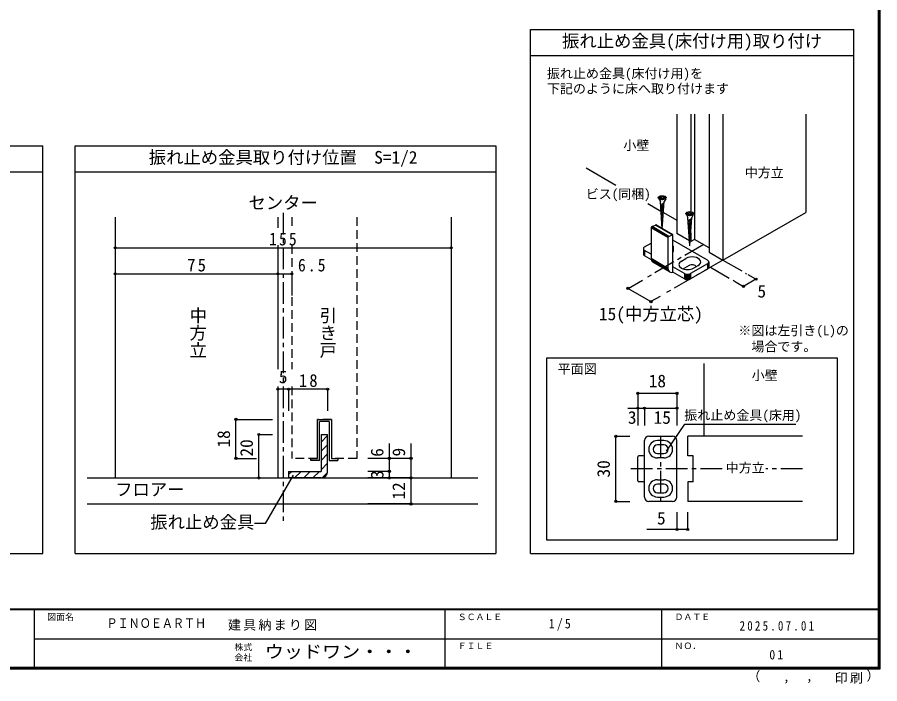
# Model space of a CAD drawing. Units: millimetres at full size, sheet at 1:5, with parts at other scales. Extents: x -973 to 977, y -718 to 696.
# Drawn here: x -18 to 977, y -718 to 51 of the extents above; entities that cross this region are included whole.
import ezdxf
from ezdxf.enums import TextEntityAlignment as Align

# ---------------------------------------------------------------- set-up
doc = ezdxf.new("R2010")
doc.units = ezdxf.units.MM
doc.header["$LTSCALE"] = 5
doc.header["$PDMODE"] = 32
doc.header["$PDSIZE"] = 2.5
doc.linetypes.add('CHAIN1', pattern=[8, 5, -1, 1, -1])
doc.linetypes.add('DASHED2', pattern=[3, 2, -1])
for name, color, linetype in [('0-6_扉', 2, 'Continuous'), ('0-7_金物', 7, 'Continuous'), ('0-A_文字', 7, 'Continuous'), ('0-B_寸法', 7, 'Continuous'), ('1-1_通り芯', 4, 'CHAIN1'), ('1-3_仕上げ', 2, 'Continuous'), ('1-4_枠', 3, 'Continuous'), ('1-6_扉', 7, 'DASHED2'), ('1-7_金物', 7, 'Continuous'), ('1-A_文字', 7, 'Continuous'), ('1-B_寸法', 7, 'Continuous'), ('F-1_枠', 6, 'Continuous'), ('F-A_文字', 7, 'Continuous')]:
    doc.layers.add(name, color=color, linetype=linetype)
doc.styles.add('@ＭＳ ゴシック', font='')
doc.styles.add('ＭＳ ゴシック', font='')
doc.styles.get('@ＭＳ ゴシック').set_extended_font_data('@MS Gothic')
doc.styles.get('ＭＳ ゴシック').set_extended_font_data('MS Gothic')

msp = doc.modelspace()

# ---------------------------------------------------------------- linework, layer by layer
at = {"layer": '0-6_扉'}
for p, q in [((742.758, -60.971), (742.758, -198.71)), ((758.668, -60.971), (758.668, -173.427)), ((763.087, -60.971), (763.087, -205.344)), ((779.881, -60.971), (779.881, -220.143)), ((795.791, -60.971), (795.791, -229.329)), ((891.25, -60.971), (891.25, -174.215)), ((757.255, -207.08), (742.758, -198.71)), ((758.668, -197.994), (758.668, -207.895)), ((758.668, -207.895), (757.98, -207.498)), ((763.087, -205.344), (758.668, -207.895)), ((779.881, -215.04), (763.087, -205.344))]:
    msp.add_line(p, q, dxfattribs=at)
at = {"layer": '0-6_扉', "color": 7}
for p, q in [((638.034, -122.938), (672.327, -142.737)), ((709.366, -164.122), (724.381, -172.791)), ((727.137, -174.382), (742.758, -183.401))]:
    msp.add_line(p, q, dxfattribs=at)
at = {"layer": '0-6_扉'}
msp.add_lwpolyline([(779.881, -220.143), (795.791, -229.329), (891.25, -174.215)], dxfattribs=at)
at = {"layer": '0-7_金物'}
for p, q in [((721.827, -158.608), (723.651, -161.767)), ((721.932, -156.836), (725.295, -156.836)), ((721.932, -156.836), (721.932, -157.87)), ((721.932, -157.87), (725.295, -157.87)), ((725.295, -156.836), (725.295, -155.32)), ((725.295, -155.32), (726.329, -155.32)), ((725.295, -159.386), (725.295, -157.87)), ((726.329, -156.836), (726.329, -155.32)), ((726.329, -156.836), (729.692, -156.836)), ((729.797, -158.608), (727.973, -161.767)), ((729.692, -157.87), (729.692, -156.836)), ((725.725, -193.07), (723.651, -161.767)), ((727.868, -163.342), (723.904, -165.586)), ((727.761, -164.97), (724.004, -167.097)), ((727.653, -166.598), (724.104, -168.607)), ((727.545, -168.226), (724.204, -170.118)), ((725.295, -159.386), (726.329, -159.386)), ((725.892, -193.17), (727.973, -161.767)), ((727.437, -169.854), (724.304, -171.628)), ((727.329, -171.483), (724.404, -173.138)), ((727.221, -173.111), (724.504, -174.649)), ((727.113, -174.739), (724.604, -176.159)), ((727.006, -176.367), (724.704, -177.67)), ((726.898, -177.995), (724.804, -179.18)), ((753.646, -176.979), (755.471, -180.139)), ((753.752, -175.207), (757.115, -175.207)), ((753.752, -175.207), (753.752, -176.241)), ((753.752, -176.241), (757.115, -176.241)), ((757.115, -175.207), (757.115, -173.691)), ((757.115, -173.691), (758.149, -173.691)), ((757.115, -177.757), (757.115, -176.241)), ((757.115, -177.757), (758.149, -177.757)), ((758.149, -175.207), (758.149, -173.691)), ((758.149, -175.207), (761.512, -175.207)), ((761.617, -176.979), (759.793, -180.139)), ((761.512, -176.241), (761.512, -175.207)), ((714.115, -190.412), (717.945, -188.805)), ((737.229, -200.295), (717.945, -188.805)), ((737.476, -200.228), (718.193, -188.737)), ((737.707, -200.239), (718.424, -188.749)), ((737.906, -200.328), (718.622, -188.838)), ((726.79, -179.623), (724.904, -180.691)), ((726.682, -181.251), (725.005, -182.201)), ((726.574, -182.879), (725.105, -183.711)), ((726.466, -184.508), (725.205, -185.222)), ((726.358, -186.136), (725.305, -186.732)), ((726.25, -187.764), (725.405, -188.243)), ((757.632, -212.757), (755.471, -180.139)), ((759.688, -181.713), (755.724, -183.958)), ((759.58, -183.341), (755.824, -185.468)), ((759.473, -184.969), (755.924, -186.978)), ((759.365, -186.597), (756.024, -188.489)), ((759.257, -188.226), (756.124, -189.999)), ((757.632, -212.757), (759.793, -180.139)), ((732.441, -203.386), (713.157, -191.896)), ((713.157, -191.896), (713.157, -227.619)), ((732.473, -203.093), (713.19, -191.602)), ((732.569, -202.791), (713.285, -191.301)), ((732.721, -202.503), (713.438, -191.013)), ((732.92, -202.248), (713.636, -190.757)), ((733.151, -202.043), (713.867, -190.552)), ((733.398, -201.902), (714.115, -190.412)), ((726.143, -189.392), (725.505, -189.753)), ((726.035, -191.02), (725.605, -191.263)), ((759.149, -189.854), (756.224, -191.51)), ((759.041, -191.482), (756.324, -193.02)), ((758.933, -193.11), (756.424, -194.53)), ((758.825, -194.738), (756.524, -196.041)), ((758.717, -196.366), (756.624, -197.551)), ((758.61, -197.994), (756.724, -199.062)), ((732.441, -203.386), (732.441, -239.11)), ((733.398, -201.902), (737.229, -200.295)), ((738.186, -243.195), (738.186, -200.976)), ((777.961, -229.416), (738.186, -206.452)), ((758.502, -199.623), (756.824, -200.572)), ((758.394, -201.251), (756.924, -202.083)), ((758.286, -202.879), (757.024, -203.593)), ((758.178, -204.507), (757.125, -205.103)), ((758.07, -206.135), (757.225, -206.614)), ((757.962, -207.763), (757.325, -208.124)), ((704.018, -216.148), (704.018, -222.272)), ((704.188, -216.895), (704.188, -223.019)), ((704.688, -217.592), (704.688, -223.715)), ((705.482, -214.107), (713.157, -209.676)), ((713.157, -222.621), (705.482, -218.19)), ((705.482, -218.19), (705.482, -224.313)), ((738.463, -213.086), (738.463, -219.21)), ((757.855, -209.391), (757.425, -209.635)), ((713.261, -228.804), (705.482, -224.313)), ((732.441, -239.11), (713.157, -227.619)), ((747.909, -230.437), (753.212, -227.375)), ((732.637, -240.709), (713.353, -229.218)), ((733.211, -242.035), (713.927, -230.544)), ((734.124, -242.997), (714.84, -231.506)), ((751.444, -244.726), (738.186, -237.071)), ((756.748, -235.54), (751.444, -238.602)), ((777.961, -233.499), (758.515, -244.726)), ((762.051, -238.602), (767.354, -235.54)), ((777.961, -233.499), (777.961, -239.623)), ((778.755, -232.901), (778.755, -239.025)), ((779.255, -232.205), (779.255, -238.329)), ((779.425, -231.458), (779.425, -237.581)), ((751.444, -250.849), (738.186, -243.195)), ((751.444, -244.726), (751.444, -250.849)), ((752.48, -245.184), (752.48, -251.308)), ((753.686, -245.473), (753.686, -251.597)), ((754.98, -245.571), (754.98, -251.695)), ((756.274, -245.473), (756.274, -251.597)), ((757.48, -245.184), (757.48, -251.308)), ((777.961, -239.623), (758.515, -250.849)), ((758.515, -244.726), (758.515, -250.849)), ((592.791, -342.079), (927.65, -342.079)), ((592.791, -552.197), (592.791, -342.079)), ((927.65, -342.079), (927.65, -552.197)), ((927.65, -552.197), (592.791, -552.197))]:
    msp.add_line(p, q, dxfattribs=at)
for points in [[(726.329, -159.386), (726.329, -157.87), (729.692, -157.87)], [(758.149, -177.757), (758.149, -176.241), (761.512, -176.241)]]:
    msp.add_lwpolyline(points, dxfattribs=at)
for centre in [(725.812, -157.353), (757.632, -175.724)]:
    msp.add_ellipse(centre, major_axis=(4.71, 0), ratio=0.5, dxfattribs=at)
for centre, major_axis, ratio, start_param, end_param in [((717.945, -189.887), (0.64, 1.074), 0.663414, 6.2296055, 7.0150037), ((714.115, -191.494), (0.64, 1.074), 0.663414, 0.7318184, 2.3026147), ((733.398, -202.985), (0.64, 1.074), 0.663414, 0.7318184, 2.3026147), ((737.229, -201.378), (0.64, 1.074), 0.663414, 5.4442074, 7.0150037), ((709.018, -216.148), (-5, 0), 0.57735, 5.4977871, 7.0685835), ((728.463, -213.086), (10, 0), 0.57735, 6.047146, 6.5192246), ((728.463, -219.21), (10, 0), 0.57735, 6.047146, 6.5192246), ((709.018, -222.272), (-5, 0), 0.57735, 6.2831853, 7.0685835), ((718.903, -225.209), (3.839, 6.443), 0.663414, 2.3026147, 3.0880129), ((760.283, -231.458), (10, 0), 0.57735, 5.4977871, 8.6393798), ((754.98, -234.52), (10, 0), 0.57735, 2.3561945, 5.4977871), ((754.98, -240.643), (5, 0), 0.57735, 2.3561945, 2.7802255), ((760.283, -237.581), (5, 0), 0.57735, 0.2617994, 2.3561945), ((774.425, -231.458), (-5, 0), 0.57735, 2.3561945, 3.9269908), ((774.425, -237.581), (-5, 0), 0.57735, 2.3561945, 3.1415927), ((738.186, -236.7), (3.839, 6.443), 0.663414, 2.3026147, 3.873411), ((754.98, -242.684), (-5, 0), 0.57735, 0.7853982, 2.3561945), ((754.98, -248.808), (-5, 0), 0.57735, 0.7853982, 2.3561945)]:
    msp.add_ellipse(centre, major_axis=major_axis, ratio=ratio, start_param=start_param, end_param=end_param, dxfattribs=at)
at = {"layer": '0-A_文字', "color": 3}
for p, q in [((573.927, 36.633), (946.639, 36.633)), ((573.927, -567.5), (573.927, 36.633)), ((946.639, -567.5), (946.639, 36.633)), ((573.927, 6.633), (946.639, 6.633)), ((533.927, -97.5), (533.927, -567.5)), ((48.983, -127.5), (533.927, -127.5)), ((48.983, -567.5), (533.927, -567.5)), ((573.927, -567.5), (946.639, -567.5))]:
    msp.add_line(p, q, dxfattribs=at)
at = {"layer": '0-A_文字', "color": 4}
for p, q in [((730.648, -449.741), (751.872, -418.374)), ((751.872, -418.374), (879.86, -418.374))]:
    msp.add_line(p, q, dxfattribs=at)
at = {"layer": '0-A_文字', "color": 3}
msp.add_lwpolyline([(48.983, -567.5), (48.983, -97.5), (533.927, -97.5)], dxfattribs=at)
at = {"layer": '0-B_寸法', "color": 3}
for p, q in [((-508.596, -97.5), (11.483, -97.5)), ((-508.596, -127.5), (11.483, -127.5))]:
    msp.add_line(p, q, dxfattribs=at)
at = {"layer": '0-B_寸法', "color": 4, "linetype": 'CHAIN1'}
for p, q in [((773.694, -211.468), (705.123, -251.057)), ((795.791, -229.329), (726.326, -269.434)), ((781.496, -237.581), (810.893, -254.554)), ((795.791, -229.329), (822.897, -244.978))]:
    msp.add_line(p, q, dxfattribs=at)
at = {"layer": '0-B_寸法', "color": 4}
for p, q in [((833.828, -251.289), (824.857, -246.11)), ((686.339, -261.902), (702.982, -252.293)), ((810.893, -254.554), (819.534, -259.542)), ((833.828, -251.289), (819.534, -259.542)), ((686.339, -261.902), (712.855, -277.211)), ((723.313, -271.174), (712.855, -277.211))]:
    msp.add_line(p, q, dxfattribs=at)
at = {"layer": '0-B_寸法', "color": 3}
msp.add_lwpolyline([(-508.596, -567.5), (11.483, -567.5), (11.483, -97.5)], dxfattribs=at)
at = {"layer": '0-B_寸法'}
for p in [(819.534, -259.542), (833.828, -251.289), (686.339, -261.902), (712.855, -277.211)]:
    msp.add_point(p, dxfattribs=at)
at = {"layer": '1-1_通り芯'}
msp.add_line((288.693, -174.852), (288.693, -532.789), dxfattribs=at)
at = {"layer": '1-3_仕上げ'}
for p, q in [((773.991, -432.479), (773.991, -348.529)), ((62.687, -480.443), (513.181, -480.443)), ((62.687, -510.443), (513.181, -510.443))]:
    msp.add_line(p, q, dxfattribs=at)
at = {"layer": '1-4_枠'}
for p, q in [((94.943, -179.652), (94.943, -480.443)), ((282.443, -179.652), (282.443, -192.081)), ((482.443, -179.652), (482.443, -480.443)), ((282.443, -212.081), (282.443, -355.167)), ((282.443, -375.167), (282.443, -480.443)), ((755.241, -454.979), (755.241, -432.479)), ((887.741, -432.479), (755.241, -432.479)), ((755.241, -484.979), (755.241, -507.479)), ((761.491, -484.979), (755.241, -484.979)), ((887.741, -507.479), (755.241, -507.479))]:
    msp.add_line(p, q, dxfattribs=at)
at = {"layer": '1-4_枠', "color": 4, "linetype": 'CHAIN1'}
for p, q in [((723.991, -432.479), (723.991, -507.479)), ((794.776, -469.979), (688.537, -469.979)), ((887.741, -469.979), (845.331, -469.979))]:
    msp.add_line(p, q, dxfattribs=at)
at = {"layer": '1-4_枠'}
msp.add_lwpolyline([(761.491, -484.979), (761.491, -454.979), (755.241, -454.979)], dxfattribs=at)
at = {"layer": '1-6_扉'}
for p, q in [((298.693, -179.652), (298.693, -192.081)), ((373.693, -179.652), (373.693, -457.943)), ((298.693, -212.081), (298.693, -355.167)), ((298.693, -375.167), (298.693, -457.943)), ((328.068, -457.943), (328.068, -412.943)), ((344.318, -412.943), (328.068, -412.943)), ((344.318, -412.943), (344.318, -457.943)), ((328.068, -457.943), (298.693, -457.943)), ((373.693, -457.943), (344.319, -457.943))]:
    msp.add_line(p, q, dxfattribs=at)
at = {"layer": '1-7_金物'}
for p, q in [((328.069, -457.943), (328.069, -412.943)), ((328.069, -412.943), (344.319, -412.943)), ((330.569, -460.443), (330.569, -415.443)), ((341.819, -415.443), (330.569, -415.443)), ((341.819, -415.443), (341.819, -460.443)), ((344.319, -412.943), (344.319, -457.943)), ((705.241, -502.479), (705.241, -437.479)), ((710.241, -432.479), (737.741, -432.479)), ((727.741, -437.479), (720.241, -437.479)), ((742.741, -502.479), (742.741, -437.479)), ((727.741, -442.479), (720.241, -442.479)), ((697.741, -483.729), (697.741, -456.229)), ((703.991, -454.979), (698.991, -454.979)), ((720.241, -452.479), (727.741, -452.479)), ((727.741, -457.479), (720.241, -457.479)), ((320.569, -457.943), (328.069, -457.943)), ((320.569, -460.443), (320.569, -457.943)), ((330.569, -460.443), (320.569, -460.443)), ((341.819, -460.443), (351.819, -460.443)), ((344.319, -457.943), (351.819, -457.943)), ((351.819, -457.943), (351.819, -460.443)), ((703.991, -484.979), (698.991, -484.979)), ((720.241, -482.479), (727.741, -482.479)), ((727.741, -487.479), (720.241, -487.479)), ((720.241, -497.479), (727.741, -497.479)), ((720.241, -502.479), (727.741, -502.479)), ((737.741, -507.479), (710.241, -507.479))]:
    msp.add_line(p, q, dxfattribs=at)
at = {"layer": '1-7_金物', "color": 3}
for p, q in [((332.444, -430.443), (339.944, -430.443)), ((332.444, -430.443), (332.444, -472.943)), ((339.944, -472.943), (339.944, -430.443)), ((294.944, -472.943), (294.944, -480.443)), ((294.944, -472.943), (332.444, -472.943)), ((332.444, -480.443), (294.944, -480.443))]:
    msp.add_line(p, q, dxfattribs=at)
at = {"layer": '1-7_金物', "color": 4}
for p, q in [((332.444, -439.149), (339.944, -431.649)), ((332.444, -449.755), (339.944, -442.255)), ((332.444, -460.362), (339.944, -452.862)), ((332.444, -470.968), (339.944, -463.468)), ((294.944, -476.649), (298.649, -472.943)), ((301.756, -480.443), (309.256, -472.943)), ((312.363, -480.443), (319.863, -472.943)), ((322.969, -480.443), (330.469, -472.943)), ((333.678, -480.341), (339.844, -474.175))]:
    msp.add_line(p, q, dxfattribs=at)
at = {"layer": '1-7_金物'}
for centre, radius, start, end in [((710.241, -437.479), 5, 90, 180), ((720.241, -447.479), 10, 90, 270), ((727.741, -447.479), 10, 270, 90), ((737.741, -437.479), 5, 0, 90), ((720.241, -447.479), 5, 90, 270), ((727.741, -447.479), 5, 270, 90), ((698.991, -456.229), 1.25, 90, 180), ((703.991, -456.229), 1.25, 0, 90), ((698.991, -483.729), 1.25, 180, 270), ((703.991, -483.729), 1.25, 270, 0), ((720.241, -492.479), 10, 90, 270), ((727.741, -492.479), 10, 270, 90), ((720.241, -492.479), 5, 90, 270), ((727.741, -492.479), 5, 270, 90), ((710.241, -502.479), 5, 180, 270), ((737.741, -502.479), 5, 270, 0)]:
    msp.add_arc(centre, radius, start, end, dxfattribs=at)
at = {"layer": '1-7_金物', "color": 3}
msp.add_arc((332.444, -472.943), 7.5, 270, 0, dxfattribs=at)
at = {"layer": '1-A_文字'}
for p, q in [((300.243, -477.231), (267.951, -533.162)), ((267.951, -533.162), (255.451, -533.162))]:
    msp.add_line(p, q, dxfattribs=at)
at = {"layer": '1-B_寸法', "color": 4}
for p, q in [((94.943, -215.081), (482.443, -215.081)), ((94.943, -245.081), (94.943, -270.081)), ((94.943, -245.081), (282.443, -245.081)), ((282.443, -245.081), (298.693, -245.081)), ((282.443, -245.081), (282.443, -270.081)), ((298.693, -245.081), (298.693, -270.081)), ((294.944, -378.167), (282.443, -378.167)), ((282.443, -378.167), (282.443, -403.167)), ((339.944, -378.167), (294.944, -378.167)), ((294.944, -378.167), (294.944, -403.167)), ((339.944, -378.167), (339.944, -403.167)), ((697.741, -382.871), (742.741, -382.871)), ((697.741, -382.871), (697.741, -399.979)), ((742.741, -382.871), (742.741, -399.979)), ((686.176, -399.979), (705.241, -399.979)), ((697.741, -399.979), (697.741, -419.979)), ((705.241, -399.979), (705.241, -419.979)), ((705.241, -399.979), (742.741, -399.979)), ((742.741, -399.979), (742.741, -419.979)), ((234.247, -412.943), (276.193, -412.943)), ((234.247, -457.943), (234.247, -412.943)), ((260.664, -480.443), (260.664, -430.443)), ((260.664, -430.443), (276.193, -430.443)), ((672.358, -432.479), (688.537, -432.479)), ((672.358, -507.479), (672.358, -432.479)), ((411.193, -472.943), (411.193, -440.616)), ((436.193, -480.443), (436.193, -440.616)), ((234.247, -457.943), (258.027, -457.943)), ((436.193, -457.943), (386.193, -457.943)), ((411.193, -472.943), (386.193, -472.943)), ((411.193, -480.443), (411.193, -472.943)), ((260.664, -480.443), (276.193, -480.443)), ((436.193, -480.443), (386.193, -480.443)), ((436.193, -510.443), (436.193, -480.443)), ((436.193, -510.443), (386.193, -510.443)), ((672.358, -507.479), (688.537, -507.479)), ((742.741, -519.979), (742.741, -539.995)), ((755.241, -539.995), (755.241, -519.979)), ((755.241, -539.995), (707.863, -539.995))]:
    msp.add_line(p, q, dxfattribs=at)
at = {"layer": '1-B_寸法'}
for p in [(94.943, -215.081), (482.443, -215.081), (94.943, -245.081), (282.443, -245.081), (298.693, -245.081), (282.443, -378.167), (294.944, -378.167), (339.944, -378.167), (697.741, -382.871), (742.741, -382.871), (697.741, -399.979), (705.241, -399.979), (742.741, -399.979), (234.247, -412.943), (260.664, -430.443), (672.358, -432.479), (234.247, -457.943), (411.193, -457.943), (436.193, -457.943), (411.193, -472.943), (260.664, -480.443), (411.193, -480.443), (436.193, -480.443), (672.358, -507.479), (436.193, -510.443), (742.741, -539.995), (755.241, -539.995)]:
    msp.add_point(p, dxfattribs=at)
at = {"layer": 'F-1_枠'}
for p, q in [((974.986, 695.833), (974.986, -700.833)), ((975.82, 695.833), (975.82, -700.833)), ((976.653, 695.833), (976.653, -700.833)), ((976.653, -631.667), (-973.347, -631.667)), ((976.653, -632.5), (-973.347, -632.5)), ((1.653, -632.5), (1.653, -699.167)), ((474.986, -632.5), (474.986, -699.167)), ((724.986, -632.5), (724.986, -699.167)), ((1.653, -665.833), (974.986, -665.834)), ((976.653, -699.167), (-973.347, -699.167)), ((976.653, -700), (-973.347, -700)), ((976.653, -700.833), (-973.347, -700.833))]:
    msp.add_line(p, q, dxfattribs=at)

# ---------------------------------------------------------------- texts
at = {"layer": '0-A_文字', "style": 'ＭＳ ゴシック'}
for s, height, p in [('振れ止め金具(床付け用)取り付け', 14.66, (610.283, 11.633)), ('振れ止め金具(床付け用)を', 11, (592.836, -22.826)), ('下記のように床へ取り付けます', 11, (592.836, -40.362)), ('小壁', 11, (680.945, -105.743)), ('振れ止め金具取り付け位置\u3000S=1/2', 14.66, (133.693, -122.5)), ('中方立', 11, (821.02, -137.19)), ('平面図', 11, (605.233, -363.556)), ('小壁', 11, (828.991, -370.987)), ('中方立', 11, (798.991, -477.479))]:
    msp.add_text(s, height=height, dxfattribs=at).set_placement(p, align=Align.BOTTOM_LEFT)
at = {"layer": '0-B_寸法', "style": 'ＭＳ ゴシック'}
for s, height, p in [('ビス(同梱)', 11, (637.559, -161.867)), ('5', 14.66, (835.599, -276.859)), ('15(中方立芯)', 14.66, (652.855, -303.072)), ('※図は左引き(L)の', 11, (813.589, -319.218)), ('\u3000場合です。', 11, (813.589, -337.799))]:
    msp.add_text(s, height=height, dxfattribs=at).set_placement(p, align=Align.BOTTOM_LEFT)
at = {"layer": '1-A_文字', "style": 'ＭＳ ゴシック'}
for s, height, p in [('センター', 14.66, (248.693, -174.852)), ('振れ止め金具(床用)', 11, (751.277, -416.875)), ('フロアー', 14.66, (94.943, -505.443)), ('振れ止め金具', 14.66, (135.451, -543.162))]:
    msp.add_text(s, height=height, dxfattribs=at).set_placement(p, align=Align.BOTTOM_LEFT)
at = {"layer": '1-A_文字', "style": '@ＭＳ ゴシック'}
for s, p in [('中方立', (178.693, -283.011)), ('引き戸', (328.693, -283.011))]:
    msp.add_text(s, height=14.66, rotation=270, dxfattribs=at).set_placement(p, align=Align.BOTTOM_LEFT)
at = {"layer": '1-B_寸法', "style": 'ＭＳ ゴシック'}
for s, p in [('5', (283.693, -375.667)), ('18', (710.241, -380.371)), ('3', (686.176, -422.479)), ('15', (715.866, -422.479)), ('5', (719.773, -538.607))]:
    msp.add_text(s, height=14.66, dxfattribs=at).set_placement(p, align=Align.BOTTOM_LEFT)
for s, p in [('18', (231.747, -445.443)), ('20', (258.164, -455.843)), ('6', (408.693, -456.099)), ('9', (433.693, -455.741)), ('30', (669.858, -479.979)), ('3', (408.693, -481.693)), ('12', (433.693, -505.443))]:
    msp.add_text(s, height=14.66, rotation=90, dxfattribs=at).set_placement(p, align=Align.BOTTOM_LEFT)
at = {"layer": '1-B_寸法', "char_height": 14.66, "attachment_point": 7, "style": 'ＭＳ ゴシック'}
for s, insert in [('\\T1.27;\\W0.9;155', (272.443, -212.581)), ('\\T1.27;\\W0.95;75', (178.068, -242.581)), ('\\T1.27;\\W0.9;6.5', (305.713, -242.581)), ('\\T1.27;\\W0.95;18', (306.819, -375.667))]:
    msp.add_mtext(s, dxfattribs=dict(at, insert=insert))
at = {"layer": 'F-A_文字', "style": 'ＭＳ ゴシック'}
for s, height, p in [('図面名', 7.331, (16.653, -646.667)), ('ＳＣＡＬＥ', 7.331, (489.986, -646.667)), ('ＤＡＴＥ', 7.331, (739.986, -646.667)), ('株式', 7.331, (232.486, -681.5)), ('ＦＩＬＥ', 7.331, (489.986, -680)), ('ＮＯ．', 7.331, (739.986, -680.001)), ('会社', 7.331, (232.486, -693.5)), ('（', 11, (823.992, -718.052)), ('）', 11, (961.387, -717.355)), (',', 11, (865.199, -718.052)), (',', 11, (891.686, -717.588))]:
    msp.add_text(s, height=height, dxfattribs=at).set_placement(p, align=Align.BOTTOM_LEFT)
for s, height, width, p in [('ＰＩＮＯＥＡＲＴＨ', 11, 0.85, (84.986, -656.667)), ('ウッドワン・・・', 14.66, 1.1, (267.486, -692.5))]:
    msp.add_text(s, height=height, dxfattribs=dict(at, width=width)).set_placement(p, align=Align.BOTTOM_LEFT)
at = {"layer": 'F-A_文字', "char_height": 11, "attachment_point": 7, "style": 'ＭＳ ゴシック'}
for s, insert in [('\\T1.17;建具納まり図', (224.986, -656.667)), ('\\T1.38;\\W0.9;1/5', (594.986, -656.667)), ('\\T1.39;\\W0.85;2025.07.01', (814.986, -656.667)), ('\\T1.36;\\W0.9;01', (849.361, -690.001)), ('\\T1.17;印刷', (924.678, -717.82))]:
    msp.add_mtext(s, dxfattribs=dict(at, insert=insert))

doc.saveas('drawing.dxf')
